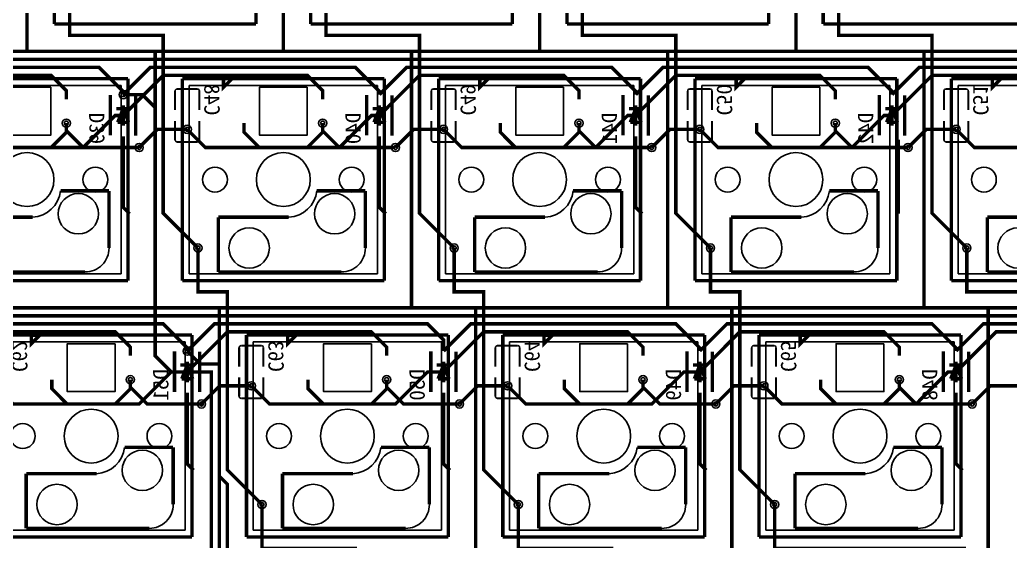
# Model space of a CAD drawing. Extents: x -401 to 1070, y -422 to 1263.
# Drawn here: x -219.9 to -146.3, y 740.5 to 779.2 of the extents above; entities that cross this region are included whole.
import ezdxf

# ---------------------------------------------------------------- set-up
doc = ezdxf.new("R2010")
doc.units = 0
doc.header["$MEASUREMENT"] = 0
for name, color, linetype, true_color in [('BottomLayer', 5, 'Continuous', 0x0000ff), ('BottomSilkLayer', 7, 'Continuous', 0x66cc33), ('Document', 7, 'Continuous', 0xffffff), ('Hole', 7, 'Continuous', 0x222222), ('Multi-Layer', 7, 'Continuous', 0xc0c0c0), ('TopLayer', 1, 'Continuous', 0xff0000), ('TopSilkLayer', 7, 'Continuous', 0xffcc00)]:
    doc.layers.add(name, color=color, linetype=linetype, true_color=true_color)

msp = doc.modelspace()

# ---------------------------------------------------------------- linework, layer by layer
at = {"color": 0}
for p, q in [((-226.349, 774.367), (-212.359, 774.367)), ((-212.359, 774.367), (-212.359, 760.377)), ((-207.299, 774.367), (-193.309, 774.367)), ((-207.299, 760.377), (-207.299, 774.367)), ((-193.309, 774.367), (-193.309, 760.377)), ((-188.249, 774.367), (-174.259, 774.367)), ((-188.249, 760.377), (-188.249, 774.367)), ((-174.259, 774.367), (-174.259, 760.377)), ((-169.199, 774.367), (-155.209, 774.367)), ((-169.199, 760.377), (-169.199, 774.367)), ((-155.209, 774.367), (-155.209, 760.377)), ((-150.149, 774.367), (-136.159, 774.367)), ((-150.149, 760.377), (-150.149, 774.367)), ((-212.359, 760.377), (-226.349, 760.377)), ((-193.309, 760.377), (-207.299, 760.377)), ((-174.259, 760.377), (-188.249, 760.377)), ((-155.209, 760.377), (-169.199, 760.377)), ((-136.159, 760.377), (-150.149, 760.377)), ((-221.586, 755.318), (-207.596, 755.318)), ((-207.596, 755.318), (-207.596, 741.327)), ((-202.536, 755.318), (-188.546, 755.318)), ((-202.536, 741.327), (-202.536, 755.318)), ((-188.546, 755.318), (-188.546, 741.327)), ((-183.486, 755.318), (-169.496, 755.318)), ((-183.486, 741.327), (-183.486, 755.318)), ((-169.496, 755.318), (-169.496, 741.327)), ((-164.436, 755.318), (-150.446, 755.318)), ((-164.436, 741.327), (-164.436, 755.318)), ((-150.446, 755.318), (-150.446, 741.327)), ((-207.596, 741.327), (-221.586, 741.327)), ((-188.546, 741.327), (-202.536, 741.327)), ((-169.496, 741.327), (-183.486, 741.327)), ((-150.446, 741.327), (-164.436, 741.327))]:
    msp.add_line(p, q, dxfattribs=at)
at = {"layer": 'BottomLayer', "const_width": 0.254}
for points in [[(-373.595, 773.341), (-370.635, 776.302), (-105.643, 776.302), (-105.643, 767.967)], [(-241.322, 771.563), (-241.322, 770.888), (-240.187, 769.753), (-234.234, 769.753), (-231.852, 772.134), (-231.257, 772.134), (-228.28, 775.111), (-217.564, 775.111), (-216.43, 773.976), (-216.43, 773.341)], [(-231.257, 773.684), (-229.235, 775.706), (-213.993, 775.706), (-212.207, 773.92), (-212.207, 773.684)], [(-222.272, 771.563), (-222.272, 770.888), (-221.136, 769.753), (-215.183, 769.753), (-212.802, 772.134), (-212.207, 772.134), (-209.23, 775.111), (-198.514, 775.111), (-197.379, 773.976), (-197.379, 773.341)], [(-212.207, 773.684), (-210.185, 775.706), (-194.942, 775.706), (-193.156, 773.92), (-193.156, 773.684)], [(-203.221, 771.563), (-203.221, 770.888), (-202.086, 769.753), (-196.133, 769.753), (-193.751, 772.134), (-193.156, 772.134), (-190.18, 775.111), (-179.464, 775.111), (-178.329, 773.976), (-178.329, 773.341)], [(-193.156, 773.684), (-191.134, 775.706), (-175.892, 775.706), (-174.106, 773.92), (-174.106, 773.684)], [(-184.171, 771.563), (-184.171, 770.888), (-183.036, 769.753), (-177.082, 769.753), (-174.701, 772.134), (-174.106, 772.134), (-171.129, 775.111), (-160.413, 775.111), (-159.278, 773.976), (-159.278, 773.341)], [(-174.106, 773.684), (-172.084, 775.706), (-156.841, 775.706), (-155.055, 773.92), (-155.055, 773.684)], [(-165.12, 771.563), (-165.12, 770.888), (-163.985, 769.753), (-158.032, 769.753), (-155.651, 772.134), (-155.055, 772.134), (-152.079, 775.111), (-141.363, 775.111), (-140.228, 773.976), (-140.228, 773.341)], [(-155.055, 773.684), (-153.033, 775.706), (-137.791, 775.706), (-136.005, 773.92), (-136.005, 773.684)], [(-207.444, 771.104), (-209.665, 771.104), (-211.016, 769.753)], [(-188.394, 771.104), (-190.614, 771.104), (-191.965, 769.753)], [(-169.343, 771.104), (-171.564, 771.104), (-172.915, 769.753)], [(-150.293, 771.104), (-152.513, 771.104), (-153.865, 769.753)], [(-211.731, 764.832), (-212.207, 765.308), (-212.207, 770.584)], [(-192.68, 764.832), (-193.156, 765.308), (-193.156, 770.584)], [(-173.63, 764.832), (-174.106, 765.308), (-174.106, 770.584)], [(-154.579, 764.832), (-154.579, 764.832), (-154.579, 770.348)], [(-371.214, 754.29), (-368.253, 757.251), (-105.643, 757.251), (-105.643, 749.512)], [(-226.494, 754.634), (-224.472, 756.656), (-209.23, 756.656), (-207.444, 754.87), (-207.444, 754.634)], [(-207.444, 754.634), (-205.422, 756.656), (-189.584, 756.656), (-188.394, 755.465), (-188.394, 754.634)], [(-188.394, 754.634), (-186.371, 756.656), (-171.129, 756.656), (-169.343, 754.87), (-169.343, 754.634)], [(-169.343, 754.634), (-167.321, 756.656), (-152.079, 756.656), (-150.293, 754.87), (-150.293, 754.634)], [(-150.293, 754.634), (-148.271, 756.656), (-121.122, 756.656), (-119.336, 754.87), (-119.336, 754.634)], [(-236.559, 752.512), (-236.559, 751.838), (-235.424, 750.703), (-230.066, 750.703), (-227.685, 753.084), (-226.494, 753.084), (-223.518, 756.061), (-212.802, 756.061), (-211.667, 754.925), (-211.667, 754.29)], [(-217.509, 752.512), (-217.509, 751.838), (-216.374, 750.703), (-211.016, 750.703), (-208.635, 753.084), (-207.444, 753.084), (-204.467, 756.061), (-193.751, 756.061), (-192.617, 754.926), (-192.617, 754.29)], [(-198.459, 752.512), (-198.459, 751.838), (-197.323, 750.703), (-191.965, 750.703), (-189.584, 753.084), (-188.394, 753.084), (-185.417, 756.061), (-174.701, 756.061), (-173.566, 754.925), (-173.566, 754.29)], [(-179.408, 752.512), (-179.408, 751.838), (-178.273, 750.703), (-172.915, 750.703), (-170.534, 753.084), (-169.343, 753.084), (-166.367, 756.061), (-155.651, 756.061), (-154.516, 754.925), (-154.516, 754.29)], [(-160.358, 752.512), (-160.358, 751.838), (-159.223, 750.703), (-153.269, 750.703), (-150.888, 753.084), (-150.293, 753.084), (-147.316, 756.061), (-124.694, 756.061), (-123.559, 754.926), (-123.559, 754.29)], [(-206.968, 745.781), (-207.444, 746.258), (-207.444, 751.534)], [(-202.681, 752.054), (-205.031, 752.054), (-206.383, 750.703)], [(-187.918, 745.781), (-188.394, 746.257), (-188.394, 751.534)], [(-183.631, 752.054), (-185.852, 752.054), (-187.203, 750.703)], [(-168.867, 745.781), (-169.343, 746.257), (-169.343, 751.534)], [(-164.581, 752.054), (-166.801, 752.054), (-168.152, 750.703)], [(-149.817, 745.781), (-150.293, 746.258), (-150.293, 751.534)], [(-133.624, 752.054), (-147.751, 752.054), (-149.102, 750.703)]]:
    msp.add_lwpolyline(points, dxfattribs=at)
at = {"layer": 'BottomSilkLayer', "const_width": 0.254}
for points in [[(-204.745, 774.865), (-204.11, 774.865), (-204.745, 774.23), (-204.745, 774.865)], [(-185.695, 774.865), (-185.06, 774.865), (-185.695, 774.23), (-185.695, 774.865)], [(-166.644, 774.865), (-166.009, 774.865), (-166.644, 774.23), (-166.644, 774.865)], [(-147.594, 774.865), (-146.959, 774.865), (-147.594, 774.23), (-147.594, 774.865)], [(-219.033, 755.814), (-218.398, 755.814), (-219.033, 755.179), (-219.033, 755.814)], [(-199.982, 755.814), (-199.347, 755.814), (-199.982, 755.179), (-199.982, 755.814)], [(-180.932, 755.814), (-180.297, 755.814), (-180.932, 755.179), (-180.932, 755.814)], [(-161.882, 755.814), (-161.247, 755.814), (-161.882, 755.179), (-161.882, 755.814)]]:
    msp.add_lwpolyline(points, close=True, dxfattribs=at)
at = {"layer": 'BottomSilkLayer'}
for points, const_width in [([(-213.153, 773.654), (-213.153, 773.654), (-213.153, 770.654)], 0.254), ([(-211.273, 773.641), (-211.273, 773.641), (-211.273, 770.641)], 0.254), ([(-208.348, 772.535), (-208.348, 772.535), (-208.348, 773.945)], 0.152), ([(-208.195, 774.098), (-208.195, 774.098), (-206.693, 774.098)], 0.152), ([(-206.54, 773.945), (-206.54, 773.945), (-206.54, 772.535)], 0.152), ([(-194.103, 773.654), (-194.103, 773.654), (-194.103, 770.654)], 0.254), ([(-192.223, 773.641), (-192.223, 773.641), (-192.223, 770.641)], 0.254), ([(-189.297, 772.535), (-189.297, 772.535), (-189.297, 773.945)], 0.152), ([(-189.145, 774.098), (-189.145, 774.098), (-187.642, 774.098)], 0.152), ([(-187.49, 773.945), (-187.49, 773.945), (-187.49, 772.535)], 0.152), ([(-175.052, 773.654), (-175.052, 773.654), (-175.052, 770.654)], 0.254), ([(-173.173, 773.641), (-173.173, 773.641), (-173.173, 770.641)], 0.254), ([(-170.247, 772.535), (-170.247, 772.535), (-170.247, 773.945)], 0.152), ([(-170.094, 774.098), (-170.094, 774.098), (-168.592, 774.098)], 0.152), ([(-168.44, 773.945), (-168.44, 773.945), (-168.44, 772.535)], 0.152), ([(-156.002, 773.654), (-156.002, 773.654), (-156.002, 770.654)], 0.254), ([(-154.122, 773.641), (-154.122, 773.641), (-154.122, 770.641)], 0.254), ([(-151.196, 772.535), (-151.196, 772.535), (-151.196, 773.945)], 0.152), ([(-151.044, 774.098), (-151.044, 774.098), (-149.542, 774.098)], 0.152), ([(-149.389, 773.945), (-149.389, 773.945), (-149.389, 772.535)], 0.152), ([(-212.207, 772.896), (-212.207, 772.896), (-212.207, 771.372)], 0.254), ([(-193.156, 772.896), (-193.156, 772.896), (-193.156, 771.372)], 0.254), ([(-174.106, 772.896), (-174.106, 772.896), (-174.106, 771.372)], 0.254), ([(-155.055, 772.896), (-155.055, 772.896), (-155.055, 771.372)], 0.254), ([(-212.715, 772.642), (-212.715, 772.642), (-211.699, 772.642)], 0.254), ([(-212.207, 772.642), (-212.207, 772.642), (-212.613, 771.626)], 0.254), ([(-211.8, 771.626), (-211.8, 771.626), (-212.207, 772.642)], 0.254), ([(-193.664, 772.642), (-193.664, 772.642), (-192.648, 772.642)], 0.254), ([(-193.156, 772.642), (-193.156, 772.642), (-193.563, 771.626)], 0.254), ([(-192.75, 771.626), (-192.75, 771.626), (-193.156, 772.642)], 0.254), ([(-174.614, 772.642), (-174.614, 772.642), (-173.598, 772.642)], 0.254), ([(-174.106, 772.642), (-174.106, 772.642), (-174.512, 771.626)], 0.254), ([(-173.699, 771.626), (-173.699, 771.626), (-174.106, 772.642)], 0.254), ([(-155.563, 772.642), (-155.563, 772.642), (-154.547, 772.642)], 0.254), ([(-155.055, 772.642), (-155.055, 772.642), (-155.462, 771.626)], 0.254), ([(-154.649, 771.626), (-154.649, 771.626), (-155.055, 772.642)], 0.254), ([(-212.613, 771.626), (-212.613, 771.626), (-211.8, 771.626)], 0.254), ([(-208.348, 771.733), (-208.348, 771.733), (-208.348, 770.323)], 0.152), ([(-206.54, 770.323), (-206.54, 770.323), (-206.54, 771.733)], 0.152), ([(-193.563, 771.626), (-193.563, 771.626), (-192.75, 771.626)], 0.254), ([(-189.297, 771.733), (-189.297, 771.733), (-189.297, 770.323)], 0.152), ([(-187.49, 770.323), (-187.49, 770.323), (-187.49, 771.733)], 0.152), ([(-174.512, 771.626), (-174.512, 771.626), (-173.699, 771.626)], 0.254), ([(-170.247, 771.733), (-170.247, 771.733), (-170.247, 770.323)], 0.152), ([(-168.44, 770.323), (-168.44, 770.323), (-168.44, 771.733)], 0.152), ([(-155.462, 771.626), (-155.462, 771.626), (-154.649, 771.626)], 0.254), ([(-151.196, 771.733), (-151.196, 771.733), (-151.196, 770.323)], 0.152), ([(-149.389, 770.323), (-149.389, 770.323), (-149.389, 771.733)], 0.152), ([(-208.195, 770.171), (-208.195, 770.171), (-206.693, 770.171)], 0.152), ([(-189.145, 770.171), (-189.145, 770.171), (-187.642, 770.171)], 0.152), ([(-170.094, 770.171), (-170.094, 770.171), (-168.592, 770.171)], 0.152), ([(-151.044, 770.171), (-151.044, 770.171), (-149.542, 770.171)], 0.152), ([(-208.39, 754.604), (-208.39, 754.604), (-208.39, 751.604)], 0.254), ([(-206.511, 754.591), (-206.511, 754.591), (-206.511, 751.591)], 0.254), ([(-203.585, 753.485), (-203.585, 753.485), (-203.585, 754.895)], 0.152), ([(-203.433, 755.047), (-203.433, 755.047), (-201.93, 755.047)], 0.152), ([(-201.778, 754.895), (-201.778, 754.895), (-201.778, 753.485)], 0.152), ([(-189.34, 754.604), (-189.34, 754.604), (-189.34, 751.604)], 0.254), ([(-187.46, 754.591), (-187.46, 754.591), (-187.46, 751.591)], 0.254), ([(-184.535, 753.485), (-184.535, 753.485), (-184.535, 754.895)], 0.152), ([(-184.382, 755.047), (-184.382, 755.047), (-182.88, 755.047)], 0.152), ([(-182.727, 754.895), (-182.727, 754.895), (-182.727, 753.485)], 0.152), ([(-170.29, 754.604), (-170.29, 754.604), (-170.29, 751.604)], 0.254), ([(-168.41, 754.591), (-168.41, 754.591), (-168.41, 751.591)], 0.254), ([(-165.484, 753.485), (-165.484, 753.485), (-165.484, 754.895)], 0.152), ([(-165.332, 755.047), (-165.332, 755.047), (-163.829, 755.047)], 0.152), ([(-163.677, 754.895), (-163.677, 754.895), (-163.677, 753.485)], 0.152), ([(-151.239, 754.604), (-151.239, 754.604), (-151.239, 751.604)], 0.254), ([(-149.36, 754.591), (-149.36, 754.591), (-149.36, 751.591)], 0.254), ([(-207.444, 753.846), (-207.444, 753.846), (-207.444, 752.322)], 0.254), ([(-188.394, 753.846), (-188.394, 753.846), (-188.394, 752.322)], 0.254), ([(-169.343, 753.846), (-169.343, 753.846), (-169.343, 752.322)], 0.254), ([(-150.293, 753.846), (-150.293, 753.846), (-150.293, 752.322)], 0.254), ([(-207.952, 753.592), (-207.952, 753.592), (-206.936, 753.592)], 0.254), ([(-207.444, 753.592), (-207.444, 753.592), (-207.85, 752.576)], 0.254), ([(-207.038, 752.576), (-207.038, 752.576), (-207.444, 753.592)], 0.254), ([(-188.902, 753.592), (-188.902, 753.592), (-187.886, 753.592)], 0.254), ([(-188.394, 753.592), (-188.394, 753.592), (-188.8, 752.576)], 0.254), ([(-187.987, 752.576), (-187.987, 752.576), (-188.394, 753.592)], 0.254), ([(-169.851, 753.592), (-169.851, 753.592), (-168.835, 753.592)], 0.254), ([(-169.343, 753.592), (-169.343, 753.592), (-169.75, 752.576)], 0.254), ([(-168.937, 752.576), (-168.937, 752.576), (-169.343, 753.592)], 0.254), ([(-150.801, 753.592), (-150.801, 753.592), (-149.785, 753.592)], 0.254), ([(-150.293, 753.592), (-150.293, 753.592), (-150.699, 752.576)], 0.254), ([(-149.886, 752.576), (-149.886, 752.576), (-150.293, 753.592)], 0.254), ([(-207.85, 752.576), (-207.85, 752.576), (-207.038, 752.576)], 0.254), ([(-203.585, 752.683), (-203.585, 752.683), (-203.585, 751.273)], 0.152), ([(-201.778, 751.273), (-201.778, 751.273), (-201.778, 752.683)], 0.152), ([(-188.8, 752.576), (-188.8, 752.576), (-187.987, 752.576)], 0.254), ([(-184.535, 752.683), (-184.535, 752.683), (-184.535, 751.273)], 0.152), ([(-182.727, 751.273), (-182.727, 751.273), (-182.727, 752.683)], 0.152), ([(-169.75, 752.576), (-169.75, 752.576), (-168.937, 752.576)], 0.254), ([(-165.484, 752.683), (-165.484, 752.683), (-165.484, 751.273)], 0.152), ([(-163.677, 751.273), (-163.677, 751.273), (-163.677, 752.683)], 0.152), ([(-150.699, 752.576), (-150.699, 752.576), (-149.886, 752.576)], 0.254), ([(-203.433, 751.12), (-203.433, 751.12), (-201.93, 751.12)], 0.152), ([(-184.382, 751.12), (-184.382, 751.12), (-182.88, 751.12)], 0.152), ([(-165.332, 751.12), (-165.332, 751.12), (-163.829, 751.12)], 0.152)]:
    msp.add_lwpolyline(points, dxfattribs=dict(at, const_width=const_width))
for centre, start, end in [((-208.195, 773.945), 90, 180), ((-206.693, 773.945), 0, 90), ((-189.145, 773.945), 90, 180), ((-187.642, 773.945), 0, 90), ((-170.094, 773.945), 90, 180), ((-168.592, 773.945), 0, 90), ((-151.044, 773.945), 90, 180), ((-149.542, 773.945), 0, 90), ((-208.195, 770.323), 180, 270), ((-206.693, 770.323), 270, 0), ((-189.145, 770.323), 180, 270), ((-187.642, 770.323), 270, 0), ((-170.094, 770.323), 180, 270), ((-168.592, 770.323), 270, 0), ((-151.044, 770.323), 180, 270), ((-149.542, 770.323), 270, 0), ((-203.433, 754.895), 90, 180), ((-201.93, 754.895), 0, 90), ((-184.382, 754.895), 90, 180), ((-182.88, 754.895), 0, 90), ((-165.332, 754.895), 90, 180), ((-163.829, 754.895), 0, 90), ((-203.433, 751.273), 180, 270), ((-201.93, 751.273), 270, 360), ((-184.382, 751.273), 180, 270), ((-182.88, 751.273), 270, 360), ((-165.332, 751.273), 180, 270), ((-163.829, 751.273), 270, 360)]:
    msp.add_arc(centre, 0.152, start, end, dxfattribs=at)
at = {"layer": 'Document', "const_width": 0.254}
for points in [[(-219.351, 776.897), (-238.401, 776.897), (-238.401, 795.947), (-219.351, 795.947)], [(-219.351, 795.947), (-219.351, 795.947), (-219.351, 776.897)], [(-200.3, 776.897), (-219.35, 776.897), (-219.35, 795.947), (-200.3, 795.947)], [(-200.3, 795.947), (-200.3, 795.947), (-200.3, 776.897)], [(-181.25, 776.897), (-200.3, 776.897), (-200.3, 795.947), (-181.25, 795.947)], [(-181.25, 795.947), (-181.25, 795.947), (-181.25, 776.897)], [(-162.199, 776.897), (-181.249, 776.897), (-181.249, 795.947), (-162.199, 795.947)], [(-162.199, 795.947), (-162.199, 795.947), (-162.199, 776.897)], [(-143.149, 776.897), (-162.199, 776.897), (-162.199, 795.947), (-143.149, 795.947)], [(-209.825, 757.847), (-228.875, 757.847), (-228.875, 776.897), (-209.825, 776.897)], [(-209.825, 776.897), (-209.825, 776.897), (-209.825, 757.847)], [(-190.775, 757.847), (-209.825, 757.847), (-209.825, 776.897), (-190.775, 776.897)], [(-190.775, 776.897), (-190.775, 776.897), (-190.775, 757.847)], [(-171.725, 757.847), (-190.775, 757.847), (-190.775, 776.897), (-171.725, 776.897)], [(-171.725, 776.897), (-171.725, 776.897), (-171.725, 757.847)], [(-152.674, 757.847), (-171.724, 757.847), (-171.724, 776.897), (-152.674, 776.897)], [(-152.674, 776.897), (-152.674, 776.897), (-152.674, 757.847)], [(-133.624, 757.847), (-152.674, 757.847), (-152.674, 776.897), (-133.624, 776.897)], [(-216.861, 766.534), (-216.861, 766.534), (-213.254, 766.534)], [(-213.254, 766.534), (-213.254, 766.534), (-213.254, 762.292)], [(-197.811, 766.534), (-197.811, 766.534), (-194.204, 766.534)], [(-194.204, 766.534), (-194.204, 766.534), (-194.204, 762.292)], [(-178.76, 766.534), (-178.76, 766.534), (-175.154, 766.534)], [(-175.154, 766.534), (-175.154, 766.534), (-175.154, 762.292)], [(-159.71, 766.534), (-159.71, 766.534), (-156.103, 766.534)], [(-156.103, 766.534), (-156.103, 766.534), (-156.103, 762.292)], [(-224.176, 764.578), (-224.176, 764.578), (-218.944, 764.578)], [(-205.126, 764.578), (-205.126, 764.578), (-205.126, 760.514)], [(-205.126, 764.578), (-205.126, 764.578), (-199.894, 764.578)], [(-186.076, 764.578), (-186.076, 764.578), (-186.076, 760.514)], [(-186.076, 764.578), (-186.076, 764.578), (-180.843, 764.578)], [(-167.025, 764.578), (-167.025, 764.578), (-167.025, 760.514)], [(-167.025, 764.578), (-167.025, 764.578), (-161.793, 764.578)], [(-147.975, 764.578), (-147.975, 764.578), (-147.975, 760.514)], [(-147.975, 764.578), (-147.975, 764.578), (-142.742, 764.578)], [(-215.032, 760.514), (-215.032, 760.514), (-224.176, 760.514)], [(-195.982, 760.514), (-195.982, 760.514), (-205.126, 760.514)], [(-176.932, 760.514), (-176.932, 760.514), (-186.076, 760.514)], [(-157.881, 760.514), (-157.881, 760.514), (-167.025, 760.514)], [(-138.831, 760.514), (-138.831, 760.514), (-147.975, 760.514)], [(-205.063, 738.796), (-224.113, 738.796), (-224.113, 757.846), (-205.063, 757.846)], [(-205.063, 757.846), (-205.063, 757.846), (-205.063, 738.796)], [(-186.012, 738.796), (-205.062, 738.796), (-205.062, 757.846), (-186.012, 757.846)], [(-186.012, 757.846), (-186.012, 757.846), (-186.012, 738.796)], [(-166.962, 738.796), (-186.012, 738.796), (-186.012, 757.846), (-166.962, 757.846)], [(-166.962, 757.846), (-166.962, 757.846), (-166.962, 738.796)], [(-147.912, 738.796), (-166.962, 738.796), (-166.962, 757.846), (-147.912, 757.846)], [(-147.912, 757.846), (-147.912, 757.846), (-147.912, 738.796)], [(-212.099, 747.483), (-212.099, 747.483), (-208.492, 747.483)], [(-208.492, 747.483), (-208.492, 747.483), (-208.492, 743.241)], [(-193.048, 747.483), (-193.048, 747.483), (-189.441, 747.483)], [(-189.441, 747.483), (-189.441, 747.483), (-189.441, 743.241)], [(-173.998, 747.483), (-173.998, 747.483), (-170.391, 747.483)], [(-170.391, 747.483), (-170.391, 747.483), (-170.391, 743.241)], [(-154.947, 747.483), (-154.947, 747.483), (-151.341, 747.483)], [(-151.341, 747.483), (-151.341, 747.483), (-151.341, 743.241)], [(-219.414, 745.527), (-219.414, 745.527), (-219.414, 741.463)], [(-219.414, 745.527), (-219.414, 745.527), (-214.181, 745.527)], [(-200.363, 745.527), (-200.363, 745.527), (-200.363, 741.463)], [(-200.363, 745.527), (-200.363, 745.527), (-195.131, 745.527)], [(-181.313, 745.527), (-181.313, 745.527), (-181.313, 741.463)], [(-181.313, 745.527), (-181.313, 745.527), (-176.081, 745.527)], [(-162.263, 745.527), (-162.263, 745.527), (-162.263, 741.463)], [(-162.263, 745.527), (-162.263, 745.527), (-157.03, 745.527)], [(-210.27, 741.463), (-210.27, 741.463), (-219.414, 741.463)], [(-191.219, 741.463), (-191.219, 741.463), (-200.363, 741.463)], [(-172.169, 741.463), (-172.169, 741.463), (-181.313, 741.463)], [(-153.119, 741.463), (-153.119, 741.463), (-162.263, 741.463)]]:
    msp.add_lwpolyline(points, dxfattribs=at)
at = {"layer": 'Document'}
for centre, radius, start, end in [((-219.065, 766.793), 2.219, 273.12162, 353.27606), ((-200.014, 766.793), 2.219, 273.12162, 353.27606), ((-180.964, 766.793), 2.219, 273.12162, 353.27606), ((-161.914, 766.793), 2.219, 273.12162, 353.27606), ((-215.024, 762.283), 1.769, 270, 0.27868), ((-195.973, 762.283), 1.769, 270, 0.27868), ((-176.923, 762.283), 1.769, 270, 0.27868), ((-157.873, 762.283), 1.769, 270, 0.27868), ((-214.302, 747.743), 2.219, 273.12162, 353.27606), ((-195.252, 747.743), 2.219, 273.12162, 353.27606), ((-176.201, 747.743), 2.219, 273.12162, 353.27606), ((-157.151, 747.743), 2.219, 273.12162, 353.27606), ((-210.261, 743.233), 1.769, 270, 0.27868), ((-191.211, 743.233), 1.769, 270, 0.27868), ((-172.16, 743.233), 1.769, 270, 0.27868), ((-153.11, 743.233), 1.769, 270, 0.27868)]:
    msp.add_arc(centre, radius, start, end, dxfattribs=at)
at = {"layer": 'Hole'}
for centre in [(-212.207, 773.684), (-216.43, 771.563), (-197.379, 771.563), (-178.329, 771.563), (-159.278, 771.563), (-207.444, 771.104), (-188.394, 771.104), (-169.343, 771.104), (-150.293, 771.104), (-211.016, 769.753), (-191.966, 769.753), (-172.915, 769.753), (-153.865, 769.753), (-206.65, 762.292), (-187.6, 762.292), (-168.549, 762.292), (-149.499, 762.292), (-207.444, 754.634), (-211.667, 752.512), (-192.617, 752.512), (-173.566, 752.512), (-154.516, 752.512), (-202.681, 752.054), (-183.631, 752.054), (-164.581, 752.054), (-206.383, 750.703), (-187.203, 750.703), (-168.153, 750.703), (-149.102, 750.703), (-201.888, 743.241), (-182.837, 743.241), (-163.787, 743.241)]:
    msp.add_circle(centre, 0.152, dxfattribs=at)
at = {"layer": 'Multi-Layer'}
for points in [[(-217.572, 774.23), (-221.128, 774.23), (-221.128, 770.674), (-217.572, 770.674)], [(-198.522, 774.23), (-202.078, 774.23), (-202.078, 770.674), (-198.522, 770.674)], [(-179.472, 774.23), (-183.028, 774.23), (-183.028, 770.674), (-179.472, 770.674)], [(-160.421, 774.23), (-163.977, 774.23), (-163.977, 770.674), (-160.421, 770.674)], [(-212.81, 755.179), (-216.366, 755.179), (-216.366, 751.623), (-212.81, 751.623)], [(-193.759, 755.179), (-197.315, 755.179), (-197.315, 751.623), (-193.759, 751.623)], [(-174.709, 755.179), (-178.265, 755.179), (-178.265, 751.623), (-174.709, 751.623)], [(-155.659, 755.179), (-159.215, 755.179), (-159.215, 751.623), (-155.659, 751.623)]]:
    msp.add_lwpolyline(points, close=True, dxfattribs=at)
for centre, radius in [((-212.207, 773.684), 0.305), ((-216.43, 771.563), 0.305), ((-197.379, 771.563), 0.305), ((-178.329, 771.563), 0.305), ((-159.278, 771.563), 0.305), ((-207.444, 771.104), 0.305), ((-188.394, 771.104), 0.305), ((-169.343, 771.104), 0.305), ((-150.293, 771.104), 0.305), ((-211.016, 769.753), 0.305), ((-191.966, 769.753), 0.305), ((-172.915, 769.753), 0.305), ((-153.865, 769.753), 0.305), ((-219.351, 767.372), 2), ((-200.3, 767.372), 2), ((-181.25, 767.372), 2), ((-162.199, 767.372), 2), ((-214.271, 767.372), 0.925), ((-205.38, 767.372), 0.925), ((-195.22, 767.372), 0.925), ((-186.33, 767.372), 0.925), ((-176.17, 767.372), 0.925), ((-167.279, 767.372), 0.925), ((-157.119, 767.372), 0.925), ((-148.229, 767.372), 0.925), ((-215.541, 764.832), 1.5), ((-196.49, 764.832), 1.5), ((-177.44, 764.832), 1.5), ((-158.389, 764.832), 1.5), ((-202.84, 762.292), 1.5), ((-183.79, 762.292), 1.5), ((-164.739, 762.292), 1.5), ((-145.689, 762.292), 1.5), ((-206.65, 762.292), 0.305), ((-187.6, 762.292), 0.305), ((-168.549, 762.292), 0.305), ((-149.499, 762.292), 0.305), ((-207.444, 754.634), 0.305), ((-211.667, 752.512), 0.305), ((-202.681, 752.054), 0.305), ((-192.617, 752.512), 0.305), ((-183.631, 752.054), 0.305), ((-173.566, 752.512), 0.305), ((-164.581, 752.054), 0.305), ((-154.516, 752.512), 0.305), ((-206.383, 750.703), 0.305), ((-187.203, 750.703), 0.305), ((-168.153, 750.703), 0.305), ((-149.102, 750.703), 0.305), ((-214.588, 748.321), 2), ((-195.538, 748.321), 2), ((-176.487, 748.321), 2), ((-157.437, 748.321), 2), ((-219.668, 748.321), 0.925), ((-209.508, 748.321), 0.925), ((-200.618, 748.321), 0.925), ((-190.458, 748.321), 0.925), ((-181.567, 748.321), 0.925), ((-171.407, 748.321), 0.925), ((-162.517, 748.321), 0.925), ((-152.357, 748.321), 0.925), ((-210.778, 745.781), 1.5), ((-191.728, 745.781), 1.5), ((-172.677, 745.781), 1.5), ((-153.627, 745.781), 1.5), ((-217.128, 743.241), 1.5), ((-198.078, 743.241), 1.5), ((-179.027, 743.241), 1.5), ((-159.977, 743.241), 1.5), ((-201.888, 743.241), 0.305), ((-182.837, 743.241), 0.305), ((-163.787, 743.241), 0.305)]:
    msp.add_circle(centre, radius, dxfattribs=at)
at = {"layer": 'TopLayer', "const_width": 0.254}
for points in [[(-216.175, 781.342), (-216.175, 778.088), (-209.23, 778.088), (-209.23, 764.872), (-206.65, 762.292)], [(-197.125, 781.342), (-197.125, 778.088), (-190.18, 778.088), (-190.18, 764.872), (-187.6, 762.292)], [(-178.075, 781.342), (-178.075, 778.088), (-171.129, 778.088), (-171.129, 764.872), (-168.549, 762.292)], [(-159.024, 781.342), (-159.024, 778.088), (-152.079, 778.088), (-152.079, 764.872), (-149.499, 762.292)], [(-212.207, 773.684), (-210.78, 773.684), (-209.825, 772.73), (-209.825, 754.275), (-208.635, 753.084), (-205.658, 753.084), (-205.658, 739.391), (-213.993, 739.391), (-213.993, 727.485), (-211.016, 727.485), (-209.825, 726.294), (-203.277, 726.294), (-203.277, 725.103), (-208.039, 720.341)], [(-226.494, 771.104), (-225.143, 769.753), (-217.564, 769.753), (-216.43, 770.888), (-216.43, 771.563)], [(-216.43, 771.563), (-216.43, 770.999), (-215.183, 769.753), (-211.016, 769.753)], [(-207.444, 771.104), (-206.093, 769.753), (-198.514, 769.753), (-197.379, 770.888), (-197.379, 771.563)], [(-197.379, 771.563), (-197.379, 770.999), (-196.133, 769.753), (-191.965, 769.753)], [(-188.394, 771.104), (-187.042, 769.753), (-179.464, 769.753), (-178.329, 770.888), (-178.329, 771.563)], [(-178.329, 771.563), (-178.329, 770.999), (-177.082, 769.753), (-172.915, 769.753)], [(-169.343, 771.104), (-167.992, 769.753), (-160.413, 769.753), (-159.278, 770.888), (-159.278, 771.563)], [(-159.278, 771.563), (-159.278, 770.999), (-158.032, 769.753), (-153.865, 769.753)], [(-150.293, 771.104), (-148.941, 769.753), (-141.363, 769.753), (-140.228, 770.888), (-140.228, 771.563)], [(-206.65, 762.292), (-206.65, 759.037), (-204.467, 759.037), (-204.467, 745.821), (-201.888, 743.241)], [(-187.6, 762.292), (-187.6, 759.037), (-185.417, 759.037), (-185.417, 745.821), (-182.837, 743.241)], [(-168.549, 762.292), (-168.549, 759.037), (-166.367, 759.037), (-166.367, 745.821), (-163.787, 743.241)], [(-149.499, 762.292), (-149.499, 759.037), (-135.41, 759.037), (-135.41, 745.821), (-132.83, 743.241)], [(-206.849, 720.341), (-205.063, 722.127), (-196.133, 722.127), (-196.133, 734.033), (-199.109, 734.033), (-199.109, 739.391), (-204.467, 739.391), (-204.467, 744.749), (-205.063, 745.345), (-205.063, 753.679), (-206.49, 753.679), (-207.444, 754.634)], [(-221.732, 752.054), (-220.381, 750.703), (-212.802, 750.703), (-211.667, 751.838), (-211.667, 752.512)], [(-211.667, 752.512), (-211.667, 751.949), (-210.421, 750.703), (-206.253, 750.703)], [(-202.681, 752.054), (-201.33, 750.703), (-193.751, 750.703), (-192.617, 751.838), (-192.617, 752.512)], [(-192.617, 752.512), (-192.617, 751.949), (-191.37, 750.703), (-187.203, 750.703)], [(-183.632, 752.054), (-182.28, 750.703), (-174.701, 750.703), (-173.566, 751.838), (-173.566, 752.511)], [(-173.566, 752.512), (-173.566, 751.949), (-172.32, 750.703), (-168.152, 750.703)], [(-164.581, 752.054), (-163.229, 750.703), (-155.651, 750.703), (-154.516, 751.838), (-154.516, 752.512)], [(-154.516, 752.512), (-154.516, 751.949), (-153.269, 750.703), (-149.102, 750.703)], [(-201.888, 743.241), (-201.888, 739.987), (-194.942, 739.987), (-194.942, 726.771), (-192.362, 724.191)], [(-182.837, 743.241), (-182.837, 739.987), (-175.892, 739.987), (-175.892, 726.771), (-173.312, 724.191)], [(-163.787, 743.241), (-163.787, 739.987), (-149.697, 739.987), (-149.697, 726.771), (-147.118, 724.191)]]:
    msp.add_lwpolyline(points, dxfattribs=at)
at = {"layer": 'TopSilkLayer', "const_width": 0.254}
for points in [[(-217.325, 778.922), (-217.325, 778.922), (-217.325, 793.922)], [(-202.325, 778.922), (-202.325, 778.922), (-202.325, 793.922)], [(-198.275, 778.922), (-198.275, 778.922), (-198.275, 793.922)], [(-183.275, 778.922), (-183.275, 778.922), (-183.275, 793.922)], [(-179.224, 778.922), (-179.224, 778.922), (-179.224, 793.922)], [(-164.224, 778.922), (-164.224, 778.922), (-164.224, 793.922)], [(-160.174, 778.922), (-160.174, 778.922), (-160.174, 793.922)], [(-219.351, 778.802), (-219.351, 776.897), (-221.256, 776.897)], [(-217.445, 776.897), (-219.35, 776.897), (-219.35, 778.802)], [(-217.325, 778.922), (-217.325, 778.922), (-202.325, 778.922)], [(-200.3, 778.802), (-200.3, 776.897), (-202.205, 776.897)], [(-198.395, 776.897), (-200.3, 776.897), (-200.3, 778.802)], [(-198.275, 778.922), (-198.275, 778.922), (-183.275, 778.922)], [(-181.25, 778.802), (-181.25, 776.897), (-183.155, 776.897)], [(-179.344, 776.897), (-181.249, 776.897), (-181.249, 778.802)], [(-179.224, 778.922), (-179.224, 778.922), (-164.224, 778.922)], [(-162.199, 778.802), (-162.199, 776.897), (-164.104, 776.897)], [(-160.294, 776.897), (-162.199, 776.897), (-162.199, 778.802)], [(-160.174, 778.922), (-160.174, 778.922), (-145.174, 778.922)], [(-211.73, 776.897), (-209.825, 776.897), (-209.825, 774.992)], [(-209.825, 774.992), (-209.825, 776.897), (-207.92, 776.897)], [(-192.68, 776.897), (-190.775, 776.897), (-190.775, 774.992)], [(-190.775, 774.992), (-190.775, 776.897), (-188.87, 776.897)], [(-173.63, 776.897), (-171.725, 776.897), (-171.725, 774.992)], [(-171.724, 774.992), (-171.724, 776.897), (-169.819, 776.897)], [(-154.579, 776.897), (-152.674, 776.897), (-152.674, 774.992)], [(-152.674, 774.992), (-152.674, 776.897), (-150.769, 776.897)], [(-226.85, 774.872), (-226.85, 774.872), (-211.85, 774.872)], [(-211.85, 759.872), (-211.85, 759.872), (-211.85, 774.872)], [(-207.8, 759.872), (-207.8, 759.872), (-207.8, 774.872)], [(-207.8, 774.872), (-207.8, 774.872), (-192.8, 774.872)], [(-192.8, 759.872), (-192.8, 759.872), (-192.8, 774.872)], [(-188.75, 759.872), (-188.75, 759.872), (-188.75, 774.872)], [(-188.75, 774.872), (-188.75, 774.872), (-173.75, 774.872)], [(-173.75, 759.872), (-173.75, 759.872), (-173.75, 774.872)], [(-169.699, 759.872), (-169.699, 759.872), (-169.699, 774.872)], [(-169.699, 774.872), (-169.699, 774.872), (-154.699, 774.872)], [(-154.699, 759.872), (-154.699, 759.872), (-154.699, 774.872)], [(-150.649, 759.872), (-150.649, 759.872), (-150.649, 774.872)], [(-150.649, 774.872), (-150.649, 774.872), (-135.649, 774.872)], [(-226.85, 759.872), (-226.85, 759.872), (-211.85, 759.872)], [(-209.825, 759.752), (-209.825, 757.847), (-211.73, 757.847)], [(-207.92, 757.847), (-209.825, 757.847), (-209.825, 759.752)], [(-207.8, 759.872), (-207.8, 759.872), (-192.8, 759.872)], [(-190.775, 759.752), (-190.775, 757.847), (-192.68, 757.847)], [(-188.87, 757.847), (-190.775, 757.847), (-190.775, 759.752)], [(-188.75, 759.872), (-188.75, 759.872), (-173.75, 759.872)], [(-171.725, 759.752), (-171.725, 757.847), (-173.63, 757.847)], [(-169.819, 757.847), (-171.724, 757.847), (-171.724, 759.752)], [(-169.699, 759.872), (-169.699, 759.872), (-154.699, 759.872)], [(-152.674, 759.752), (-152.674, 757.847), (-154.579, 757.847)], [(-150.769, 757.847), (-152.674, 757.847), (-152.674, 759.752)], [(-150.649, 759.872), (-150.649, 759.872), (-135.649, 759.872)], [(-206.968, 757.846), (-205.063, 757.846), (-205.063, 755.941)], [(-205.062, 755.941), (-205.062, 757.846), (-203.157, 757.846)], [(-187.917, 757.846), (-186.012, 757.846), (-186.012, 755.941)], [(-186.012, 755.941), (-186.012, 757.846), (-184.107, 757.846)], [(-168.867, 757.846), (-166.962, 757.846), (-166.962, 755.941)], [(-166.962, 755.941), (-166.962, 757.846), (-165.057, 757.846)], [(-149.817, 757.846), (-147.912, 757.846), (-147.912, 755.941)], [(-222.088, 755.821), (-222.088, 755.821), (-207.088, 755.821)], [(-207.088, 740.821), (-207.088, 740.821), (-207.088, 755.821)], [(-203.037, 740.821), (-203.037, 740.821), (-203.037, 755.821)], [(-203.037, 755.821), (-203.037, 755.821), (-188.037, 755.821)], [(-188.037, 740.821), (-188.037, 740.821), (-188.037, 755.821)], [(-183.987, 740.821), (-183.987, 740.821), (-183.987, 755.821)], [(-183.987, 755.821), (-183.987, 755.821), (-168.987, 755.821)], [(-168.987, 740.821), (-168.987, 740.821), (-168.987, 755.821)], [(-164.937, 740.821), (-164.937, 740.821), (-164.937, 755.821)], [(-164.937, 755.821), (-164.937, 755.821), (-149.937, 755.821)], [(-149.937, 740.821), (-149.937, 740.821), (-149.937, 755.821)], [(-222.088, 740.821), (-222.088, 740.821), (-207.088, 740.821)], [(-205.063, 740.701), (-205.063, 738.796), (-206.968, 738.796)], [(-203.157, 738.796), (-205.062, 738.796), (-205.062, 740.701)], [(-203.037, 740.821), (-203.037, 740.821), (-188.037, 740.821)], [(-186.012, 740.701), (-186.012, 738.796), (-187.917, 738.796)], [(-184.107, 738.796), (-186.012, 738.796), (-186.012, 740.701)], [(-183.987, 740.821), (-183.987, 740.821), (-168.987, 740.821)], [(-166.962, 740.701), (-166.962, 738.796), (-168.867, 738.796)], [(-165.057, 738.796), (-166.962, 738.796), (-166.962, 740.701)], [(-164.937, 740.821), (-164.937, 740.821), (-149.937, 740.821)], [(-147.912, 740.701), (-147.912, 738.796), (-149.817, 738.796)]]:
    msp.add_lwpolyline(points, dxfattribs=at)

# ---------------------------------------------------------------- texts
at = {"layer": 'BottomSilkLayer', "text_generation_flag": 2}
for s, rotation, p in [('C48', 270, (-206.174, 772.134)), ('C49', 270, (-187.124, 772.134)), ('C50', 270, (-168.073, 772.134)), ('C51', 270, (-149.023, 772.134)), ('D39', 90, (-213.603, 772.339)), ('D40', 90, (-194.553, 772.339)), ('D41', 90, (-175.503, 772.339)), ('D42', 90, (-156.452, 772.339)), ('C62', 270, (-220.462, 753.084)), ('C63', 270, (-201.412, 753.084)), ('C64', 270, (-182.361, 753.084)), ('C65', 270, (-163.311, 753.084)), ('D51', 90, (-208.841, 753.289)), ('D50', 90, (-189.79, 753.289)), ('D49', 90, (-170.74, 753.289)), ('D48', 90, (-151.69, 753.289))]:
    msp.add_text(s, height=1.143, rotation=rotation, dxfattribs=at).set_placement(p)

doc.saveas('drawing.dxf')
